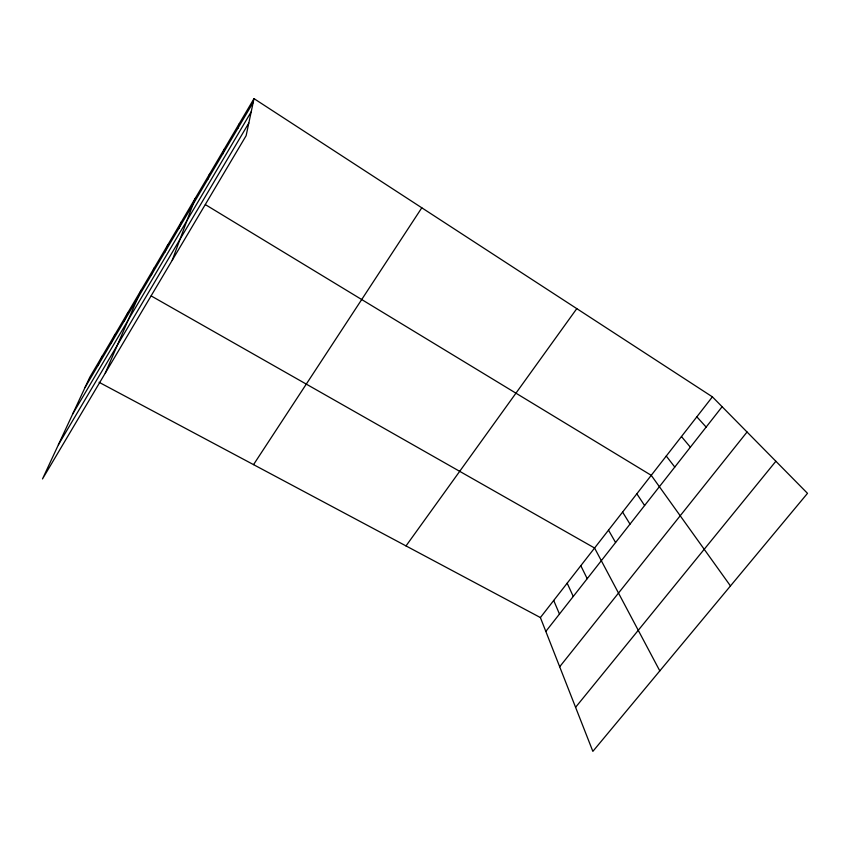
<?xml version="1.0" encoding="UTF-8"?>
<svg xmlns="http://www.w3.org/2000/svg" width="850" height="850" viewBox="0 0 850 850"><rect width="100%" height="100%" fill="white"/><g stroke="black" fill="none" stroke-linecap="round" stroke-linejoin="round"><path stroke-width="1.27" d="M254.001 98.632L246.128 135.692L42.5 478.943L89.749 377.326L254.001 98.632L712.396 396.854L807.5 493.34L592.854 751.368L540.388 617.557L99.067 382.288M237.819 128.414L238.988 124.1M222.636 154.158L224.188 149.228M207.666 179.552L209.578 173.995M172.242 260.238L195.181 198.433M178.776 228.533L181.39 221.829M164.836 252.163L167.79 244.917M151.087 275.485L154.36 267.707M105.262 373.139L141.1 290.201M124.132 321.194L128.01 312.407M110.914 343.602L115.101 334.316M97.867 365.712L102.34 355.959M85 387.547L253.226 102.287M72.739 413.918L251.207 111.796M58.406 444.731L248.816 123.048M253.534 464.631L421.802 207.804M406.013 545.923L576.789 308.635M540.388 617.557L712.396 396.854M545.827 631.423L722.117 406.725M559.683 666.761L747.044 432.013M575.577 707.306L775.869 461.252M151.194 295.938L594.586 548.027L659.802 670.884M205.371 204.616L651.238 475.32L730.469 585.937M696.83 416.819L706.148 427.082M681.456 436.549L690.37 447.185M666.262 456.046L674.783 467.054M636.841 493.808L644.608 505.506M622.593 512.082L630.009 524.121M608.504 530.156L615.581 542.513M580.805 565.696L587.201 578.68M567.184 583.174L573.251 596.456M553.711 600.461L559.459 614.04"/></g></svg>
